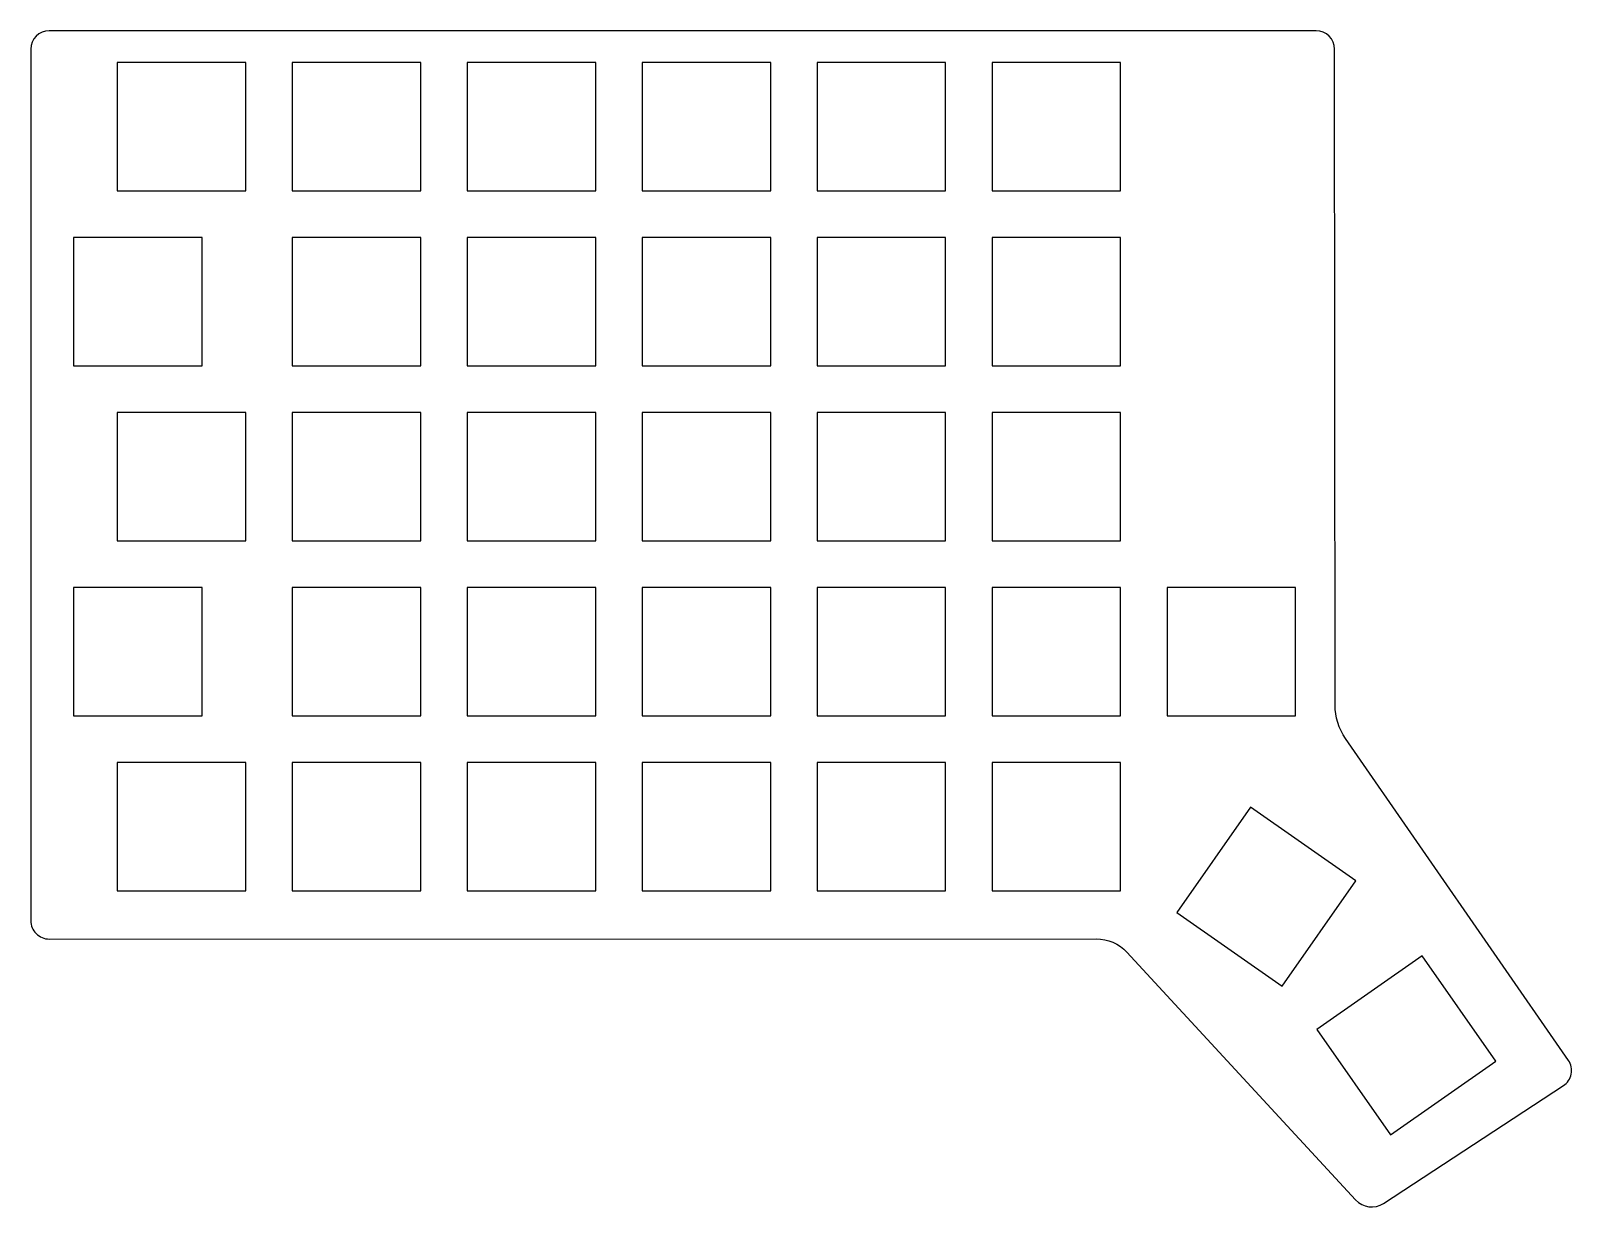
# Model space of a CAD drawing. Extents: x 17 to 185, y 5 to 134.
import ezdxf

# ---------------------------------------------------------------- set-up
doc = ezdxf.new("R2010")
doc.units = 0
doc.layers.get('0').update_dxf_attribs({"linetype": 'CONTINUOUS'})

msp = doc.modelspace()

# ---------------------------------------------------------------- linework, layer by layer
at = {"color": 7}
for points in [[(157.348932, 133.713048), (19.411341, 133.713048)], [(17.411341, 131.713048), (17.411341, 36.841563)], [(159.405782, 60.31558), (159.350481, 131.713049)], [(184.811926, 21.62324), (160.545816, 56.671243)], [(19.411341, 34.842035), (133.394324, 34.868994)], [(136.75119, 33.400143), (161.646623, 6.44139)], [(164.677327, 6.066721), (184.276576, 18.884247)]]:
    msp.add_lwpolyline(points, dxfattribs=at)
for points in [[(17.411341, 131.713048)], [(26.813, 130.28), (26.813, 116.279), (40.813, 116.279), (40.813, 130.28)], [(45.863, 130.28), (45.863, 116.279), (59.863, 116.279), (59.863, 130.28)], [(64.913, 130.28), (64.913, 116.279), (78.913, 116.279), (78.913, 130.28)], [(83.963, 130.28), (83.963, 116.279), (97.963, 116.279), (97.963, 130.28)], [(103.013, 130.28), (103.013, 116.279), (117.013, 116.279), (117.013, 130.28)], [(122.063, 130.28), (122.063, 116.279), (136.063, 116.279), (136.063, 130.28)], [(22.051, 111.229), (22.051, 97.229), (36.051, 97.229), (36.051, 111.229)], [(45.863, 111.229), (45.863, 97.229), (59.863, 97.229), (59.863, 111.229)], [(64.913, 111.229), (64.913, 97.229), (78.913, 97.229), (78.913, 111.229)], [(83.963, 111.229), (83.963, 97.229), (97.963, 97.229), (97.963, 111.229)], [(103.013, 111.229), (103.013, 97.229), (117.013, 97.229), (117.013, 111.229)], [(122.063, 111.229), (122.063, 97.229), (136.063, 97.229), (136.063, 111.229)], [(26.813, 92.179), (26.813, 78.179), (40.813, 78.179), (40.813, 92.179)], [(45.863, 92.179), (45.863, 78.179), (59.863, 78.179), (59.863, 92.179)], [(64.913, 92.179), (64.913, 78.179), (78.913, 78.179), (78.913, 92.179)], [(83.963, 92.179), (83.963, 78.179), (97.963, 78.179), (97.963, 92.179)], [(103.013, 92.179), (103.013, 78.179), (117.013, 78.179), (117.013, 92.179)], [(122.063, 92.179), (122.063, 78.179), (136.063, 78.179), (136.063, 92.179)], [(22.051, 73.129), (22.051, 59.129), (36.051, 59.129), (36.051, 73.129)], [(45.863, 73.129), (45.863, 59.129), (59.863, 59.129), (59.863, 73.129)], [(64.913, 73.129), (64.913, 59.129), (78.913, 59.129), (78.913, 73.129)], [(83.963, 73.129), (83.963, 59.129), (97.963, 59.129), (97.963, 73.129)], [(103.013, 73.129), (103.013, 59.129), (117.013, 59.129), (117.013, 73.129)], [(122.063, 73.129), (122.063, 59.129), (136.063, 59.129), (136.063, 73.129)], [(141.113, 73.129), (141.113, 59.129), (155.113, 59.129), (155.113, 73.129)], [(26.813, 54.079), (26.813, 40.079), (40.813, 40.079), (40.813, 54.079)], [(45.863, 54.079), (45.863, 40.079), (59.863, 40.079), (59.863, 54.079)], [(64.913, 54.079), (64.913, 40.079), (78.913, 40.079), (78.913, 54.079)], [(83.963, 54.079), (83.963, 40.079), (97.963, 40.079), (97.963, 54.079)], [(103.013, 54.079), (103.013, 40.079), (117.013, 40.079), (117.013, 54.079)], [(122.063, 54.079), (122.063, 40.079), (136.063, 40.079), (136.063, 54.079)], [(142.174, 37.74), (153.642, 29.71), (161.672, 41.179), (150.204, 49.209)], [(157.414, 24.986), (165.444, 13.518), (176.912, 21.548), (168.882, 33.016)]]:
    msp.add_lwpolyline(points, close=True, dxfattribs=at)
for points in [[(19.411341, 133.713048), (18.306771, 133.713048), (17.411341, 132.817618), (17.411341, 131.713048)], [(159.350481, 131.713049), (159.349626, 132.817869), (158.453752, 133.713048), (157.348932, 133.713048)], [(160.545816, 56.671243), (159.804446, 57.742019), (159.40679, 59.013201), (159.405782, 60.31558)], [(17.411341, 36.841563), (17.411341, 36.311173), (17.622069, 35.802514), (17.997156, 35.427516)], [(17.997156, 35.427516), (18.372242, 35.052518), (18.880951, 34.84191), (19.411341, 34.842035)], [(133.394324, 34.868994), (134.669231, 34.869295), (135.88625, 34.336769), (136.75119, 33.400143)], [(184.276576, 18.884247), (184.716396, 19.171881), (185.021332, 19.625028), (185.12214, 20.140792)], [(185.12214, 20.140792), (185.222949, 20.656556), (185.111077, 21.191171), (184.811926, 21.62324)], [(161.646623, 6.44139), (162.429856, 5.593241), (163.711126, 5.434845), (164.677327, 6.066721)]]:
    msp.add_open_spline(points, degree=3, dxfattribs=at)

doc.saveas('drawing.dxf')
